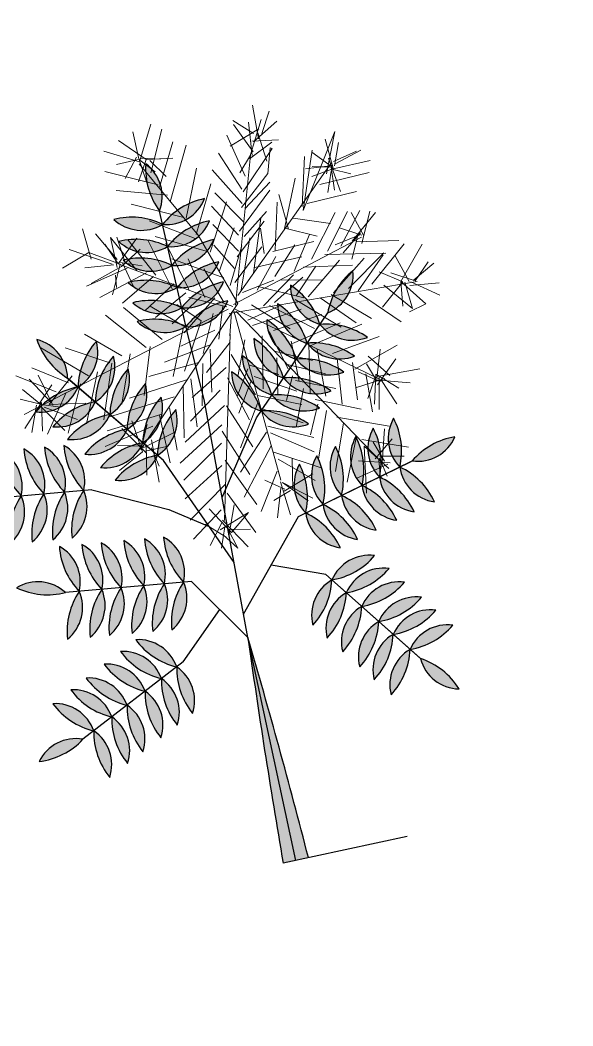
# Model space of a CAD drawing. Header units: millimetres. Extents: x -176651 to 388869, y -469666 to 486614.
# Drawn here: x 231306 to 234851, y 191082 to 197532 of the extents above; entities that cross this region are included whole.
import ezdxf

# ---------------------------------------------------------------- set-up
doc = ezdxf.new("R2010")
doc.units = ezdxf.units.MM
doc.layers.get('Defpoints').update_dxf_attribs({"color": 252})
doc.layers.add('A- FURNITURE', color=252, linetype='Continuous', lineweight=0)
doc.layers.add('Ar - TREE', color=73, linetype='Continuous', lineweight=15)
doc.layers.add('ad-Road', color=8, linetype='Continuous')
doc.layers.add('ad-Road Hatch', color=8, linetype='Continuous')

# ---------------------------------------------------------------- blocks, each defined once
blk = doc.blocks.new('A$C4fb60e89')
at = {"layer": 'ad-Road Hatch', "ltscale": 5, "transparency": 33554687}
h = blk.add_hatch(dxfattribs=at)
h.set_pattern_fill('AR-HBONE', color=256, scale=15)
h.set_pattern_definition([(45, (-193247.7, -428758.8), (0, 2155.2615), [4572, -1524]), (135, (-192170.1, -427681.1), (2e-13, 2155.2615), [4572, -1524])])
h.paths.add_polyline_path([(175594.5, -250241), (169177.9, -249341.1), (167473.5, -249057.1), (167473.5, -138693.9), (101313.5, -138693.9), (101313.5, -199953.9), (101307.7, -237994.6), (101040.4, -268291), (101007.7, -280967.7), (101066.4, -293683.6), (101242.5, -311127.2), (100909.9, -319343.6), (100949.1, -333937.5), (100668.7, -366959.6), (100727.3, -390982.9), (100668.7, -404585.6), (100538.2, -420418.5), (100466.5, -428758.8), (92426.2, -427265.5), (92163.5, -427209.5), (92163.5, -321453.9), (24803.5, -321453.9), (24803.5, -412960.5), (15653.5, -411028.6), (15653.5, -321452.2), (-19535.1, -321452.2), (-34427.5, -319476.7), (-65207.4, -315394.6), (-171770.1, -301268.1), (-185853.9, -298333.1), (-193247.7, -296831.5), (-193244, -292907.6), (-191913.8, -285219.4), (-191838.8, -284678.8), (-183397.4, -286393.2), (-169722.9, -289242.8), (-53141.2, -304697.5), (-18730.1, -309262.2), (15653.3, -309262.2), (15653.5, 703.4), (24803.5, 1114.6), (24803.5, -129543.9), (92163.5, -129543.9), (92163.5, 15133.3), (101313.5, 17712.8), (101313.5, -129543.9), (167473.5, -129543.9), (167473.5, 35551.6), (175738, 37855), (175848.8, 28595.3), (175835.8, 25947.4), (175777.1, 14040.5), (175855.3, 2315.8), (175659.7, -18036.1), (175731.4, -34038.6), (175718.4, -46839.2), (175672.7, -63402.4), (175816.2, -82071.9), (175542.3, -106356), (175490.2, -124640.8), (175574.9, -145018.8), (175731.4, -168892), (175796.6, -181268.8), (175796.6, -192667.4), (175744.5, -208200.3), (175829.2, -223276.8), (175887.9, -234871.1)])
h.paths.add_polyline_path([(24803.5, -309263.9), (92163.5, -309263.9), (92163.5, -138693.9), (24803.5, -138693.9)], flags=16)
blk = doc.blocks.new('A$C5F1F5EC7')
at = {"color": 4, "transparency": 33554546}
for p, q in [((4.454, 10.406), (4.087, 11.206)), ((4.502, 10.558), (4.541, 11.163)), ((4.355, 10.303), (4.797, 10.966)), ((4.362, 9.9), (4.395, 10.909)), ((6.306, 11.094), (6.042, 8.922)), ((6.376, 9.986), (6.306, 11.094)), ((4.301, 10.504), (3.693, 10.695)), ((4.41, 10.052), (3.745, 10.595)), ((4.399, 10.657), (3.805, 10.042)), ((4.411, 9.952), (4.095, 10.752)), ((6.109, 10.838), (6.525, 10.14)), ((6.523, 10.241), (6.462, 10.844)), ((6.471, 10.341), (6.968, 10.753)), ((6.474, 10.139), (7.373, 10.609)), ((6.522, 10.291), (7.067, 10.805)), ((4.304, 10.302), (4.956, 10.515)), ((4.363, 9.85), (4.807, 10.412)), ((4.401, 10.556), (4.815, 9.908)), ((6.042, 8.922), (5.864, 10.481)), ((6.372, 10.238), (5.865, 10.431)), ((6.319, 10.388), (6.836, 9.642)), ((3.65, 10.291), (4.371, 9.396)), ((4.428, 8.994), (4.86, 10.262)), ((4.86, 10.262), (4.809, 10.261)), ((4.809, 10.261), (4.922, 9.608)), ((4.979, 6.383), (6.421, 10.289)), ((5.716, 10.277), (5.99, 9.022)), ((6.473, 10.24), (5.822, 9.976)), ((6.474, 10.19), (5.972, 10.08)), ((6.474, 10.139), (6.026, 9.829)), ((7.429, 10.307), (6.281, 9.682)), ((6.422, 10.239), (6.685, 9.639)), ((6.474, 10.139), (6.978, 10.148)), ((6.475, 10.089), (6.536, 9.535)), ((1.656, 9.046), (1.688, 10.055)), ((2.012, 8.851), (1.991, 10.01)), ((4.361, 9.951), (4.219, 9.444)), ((4.983, 6.131), (4.361, 9.951)), ((1.603, 9.146), (1.291, 9.745)), ((2.32, 8.554), (2.349, 9.764)), ((2.678, 8.258), (2.701, 9.77)), ((4.377, 9.044), (3.558, 9.785)), ((4.922, 9.608), (4.486, 8.592)), ((5.7, 8.311), (5.626, 9.671)), ((6.089, 9.124), (7.237, 9.749)), ((0.994, 9.438), (1.805, 9.149)), ((1.805, 9.149), (2.456, 9.363)), ((4.484, 8.693), (3.515, 9.331)), ((4.587, 8.594), (5.026, 9.408)), ((7.213, 8.287), (7.447, 9.3)), ((7.461, 8.493), (7.849, 9.357)), ((7.713, 8.498), (7.698, 9.354)), ((1.656, 9.046), (0.698, 9.08)), ((1.604, 9.096), (1.105, 8.835)), ((1.553, 9.145), (1.413, 8.538)), ((1.603, 9.146), (1.966, 8.598)), ((1.654, 9.147), (2.156, 9.256)), ((1.655, 9.096), (2.112, 8.903)), ((1.805, 9.149), (1.765, 8.544)), ((1.906, 9.151), (2.415, 8.858)), ((3.187, 7.964), (3.113, 9.273)), ((5.08, 9.207), (4.597, 7.989)), ((5.8, 8.363), (5.333, 9.161)), ((6.846, 9.087), (6.567, 7.772)), ((6.914, 8.081), (7.146, 9.193)), ((7.709, 8.699), (7.247, 9.195)), ((3.596, 7.619), (1.657, 8.996)), ((3.546, 7.618), (3.572, 8.979)), ((5.336, 8.96), (5.609, 7.755)), ((6.801, 8.784), (5.845, 8.667)), ((6.801, 8.784), (6.801, 8.784)), ((7.562, 8.495), (8.615, 8.816)), ((8.935, 7.814), (9.218, 8.877)), ((2.268, 8.603), (0.858, 8.578)), ((4.643, 8.242), (3.727, 8.78)), ((4.005, 7.273), (4.082, 8.635)), ((4.75, 7.891), (5.14, 8.654)), ((4.933, 6.131), (7.66, 8.648)), ((7.659, 8.699), (7.054, 8.738)), ((7.609, 8.698), (7.062, 8.285)), ((7.608, 8.748), (7.316, 8.138)), ((7.558, 8.697), (7.57, 8.042)), ((8.234, 7.55), (8.767, 8.769)), ((2.574, 8.407), (1.268, 8.182)), ((4.599, 7.889), (3.733, 8.428)), ((4.71, 7.336), (5.144, 8.402)), ((5.219, 7.043), (5.043, 8.451)), ((5.7, 8.362), (6.556, 8.377)), ((6.221, 7.363), (6.354, 8.373)), ((6.865, 7.979), (8.37, 8.409)), ((7.684, 7.288), (8.319, 8.408)), ((8.32, 8.357), (7.936, 7.292)), ((8.622, 8.413), (9.135, 7.868)), ((9.235, 7.92), (9.628, 8.481)), ((9.286, 7.921), (9.477, 8.479)), ((4.365, 6.876), (4.445, 8.037)), ((5.36, 7.6), (5.098, 8.2)), ((5.56, 7.704), (6.508, 8.225)), ((6.058, 8.015), (5.772, 7.103)), ((7.335, 7.08), (7.87, 8.148)), ((9.187, 7.768), (9.888, 8.032)), ((1.726, 7.939), (3.086, 7.963)), ((4.707, 7.487), (3.892, 7.977)), ((4.822, 6.683), (5.257, 7.749)), ((4.887, 5.878), (9.336, 7.922)), ((4.901, 7.894), (5.026, 6.535)), ((5.216, 7.194), (6.315, 7.768)), ((6.42, 7.518), (7.623, 7.892)), ((6.735, 6.818), (7.269, 7.936)), ((8.985, 7.815), (8.328, 7.904)), ((9.286, 7.921), (8.63, 7.96)), ((8.646, 7.053), (8.985, 7.815)), ((8.935, 7.814), (9.697, 7.424)), ((8.935, 7.814), (9.147, 7.213)), ((9.035, 7.816), (9.399, 7.217)), ((9.186, 7.869), (9.994, 7.732)), ((3.547, 7.517), (2.285, 7.646)), ((5.032, 6.183), (3.596, 7.619)), ((4.723, 6.58), (4.755, 7.639)), ((5.427, 6.643), (5.662, 7.605)), ((6.433, 6.762), (6.72, 7.624)), ((8.535, 7.605), (9.399, 7.217)), ((2.543, 7.298), (3.904, 7.271)), ((4.715, 7.034), (4.052, 7.476)), ((5.686, 6.295), (6.223, 7.262)), ((5.924, 7.055), (6.978, 7.326)), ((5.935, 6.451), (6.475, 7.267)), ((7.987, 7.243), (9.204, 6.811)), ((9.697, 7.424), (9.35, 7.116)), ((1.099, 6.315), (0.684, 7.013)), ((2.308, 6.336), (1.44, 6.976)), ((1.805, 6.277), (1.44, 6.976)), ((1.953, 6.481), (1.59, 7.029)), ((1.804, 6.378), (2.093, 7.139)), ((1.893, 7.034), (2.812, 6.345)), ((3.32, 6.102), (2.395, 7.144)), ((2.847, 7.202), (3.722, 6.21)), ((5.077, 6.486), (5.774, 7.002)), ((7.285, 7.029), (8.45, 6.697)), ((1.751, 6.477), (1.037, 6.969)), ((1.804, 6.378), (1.343, 6.773)), ((1.905, 6.329), (2.248, 6.889)), ((3.105, 6.854), (4.519, 6.728)), ((4.177, 6.117), (3.507, 6.962)), ((3.963, 6.819), (4.681, 6.126)), ((5.426, 6.744), (6.635, 6.765)), ((7.036, 6.873), (8.101, 6.489)), ((0.996, 6.464), (0.451, 5.9)), ((1.854, 6.379), (0.996, 6.464)), ((1.853, 6.429), (2.406, 6.489)), ((5.544, 5.738), (6.64, 6.463)), ((6.098, 5.748), (7.194, 6.473)), ((6.435, 6.661), (7.752, 6.281)), ((7.109, 5.615), (8.252, 6.492)), ((0.493, 6.405), (1.653, 6.325)), ((1.704, 6.325), (1.003, 6.061)), ((2.056, 6.332), (1.162, 5.61)), ((1.261, 5.713), (1.905, 6.329)), ((2.56, 6.341), (1.569, 5.416)), ((4.933, 6.08), (1.804, 6.378)), ((1.854, 6.379), (1.868, 5.572)), ((1.903, 6.43), (2.315, 5.933)), ((2.763, 6.294), (2.173, 5.427)), ((3.318, 6.253), (2.779, 5.387)), ((5.384, 6.239), (6.499, 5.906)), ((5.391, 5.836), (6.087, 6.403)), ((5.836, 6.348), (7.101, 6.068)), ((7.7, 6.381), (6.656, 5.556)), ((7.714, 5.575), (8.76, 6.299)), ((8.374, 5.335), (9.265, 6.207)), ((4.834, 5.978), (0.469, 2.02)), ((1.809, 6.075), (1.915, 5.775)), ((3.673, 6.108), (3.083, 5.291)), ((4.076, 6.115), (3.537, 5.249)), ((3.596, 1.924), (5.032, 6.183)), ((4.783, 6.027), (3.776, 6.009)), ((4.428, 6.172), (3.892, 5.104)), ((4.682, 6.025), (4.798, 5.171)), ((4.985, 6.031), (9.03, 5.245)), ((4.986, 5.98), (7.272, 2.09)), ((9.671, 3.19), (5.036, 5.981)), ((8.98, 5.244), (8.866, 5.998)), ((4.238, 5.513), (3.528, 5.753)), ((4.485, 5.77), (4.504, 4.712)), ((4.936, 5.929), (5.048, 5.326)), ((5.999, 5.696), (6.718, 4.902)), ((9.28, 5.401), (8.618, 5.742)), ((8.979, 5.295), (9.979, 5.766)), ((9.033, 5.094), (9.322, 5.855)), ((3.89, 5.255), (2.877, 5.54)), ((4.161, 4.151), (4.238, 5.513)), ((5.85, 5.542), (6.226, 4.238)), ((6.605, 5.606), (7.075, 4.656)), ((7.058, 5.664), (7.432, 4.411)), ((7.311, 5.568), (7.835, 4.468)), ((7.867, 5.477), (8.29, 4.376)), ((8.27, 5.484), (8.639, 4.583)), ((8.981, 5.194), (8.622, 5.541)), ((3.394, 4.793), (2.225, 5.327)), ((3.84, 5.204), (3.913, 3.945)), ((4.644, 5.369), (3.899, 4.752)), ((5.101, 5.176), (4.714, 4.262)), ((5.047, 5.377), (6.137, 0.709)), ((5.048, 5.326), (5.047, 5.377)), ((5.451, 5.333), (5.518, 4.377)), ((6.259, 5.247), (7.266, 5.265)), ((8.475, 5.286), (9.031, 5.195)), ((9.181, 5.298), (8.533, 4.884)), ((8.677, 5.29), (9.096, 4.39)), ((8.93, 5.244), (8.889, 4.689)), ((8.928, 5.344), (9.092, 4.591)), ((9.586, 5.154), (8.928, 5.344)), ((8.931, 5.193), (9.835, 5.36)), ((9.03, 5.296), (9.245, 4.493)), ((9.081, 5.246), (9.644, 4.752)), ((3.047, 4.484), (1.828, 5.017)), ((4.6, 4.966), (3.605, 4.242)), ((6.63, 4.195), (6.362, 5.097)), ((6.666, 5.002), (7.674, 5.02)), ((4.653, 4.866), (4.974, 3.813)), ((5.207, 4.875), (6.078, 4.034)), ((5.713, 4.733), (6.52, 4.697)), ((6.884, 4.099), (6.872, 4.754)), ((6.975, 4.655), (8.032, 4.724)), ((2.499, 4.122), (1.435, 4.406)), ((3.32, 3.28), (3.146, 4.537)), ((4.458, 4.459), (3.311, 3.784)), ((5.163, 4.522), (4.525, 3.553)), ((4.559, 4.461), (4.83, 3.407)), ((5.628, 3.875), (5.715, 4.632)), ((5.919, 4.485), (7.08, 4.405)), ((7.297, 3.501), (7.229, 4.508)), ((2.698, 4.226), (2.822, 2.918)), ((5.268, 4.272), (6.09, 3.379)), ((5.871, 4.333), (5.786, 3.475)), ((7.585, 4.313), (8.794, 4.384)), ((7.688, 4.214), (7.702, 3.408)), ((8.246, 4.022), (9.604, 4.147)), ((1.04, 3.945), (2.251, 3.866)), ((2.97, 3.122), (4.266, 3.952)), ((4.365, 4.004), (4.839, 2.853)), ((5.173, 3.917), (4.636, 2.95)), ((6.129, 4.035), (7.287, 4.106)), ((8.065, 2.86), (7.942, 4.117)), ((8.449, 3.925), (8.572, 2.667)), ((9.671, 3.19), (9.505, 4.044)), ((1.806, 3.404), (0.438, 3.783)), ((2.478, 2.408), (2.302, 3.867)), ((4.594, 2.496), (4.218, 3.8)), ((6.053, 2.623), (6.183, 3.834)), ((6.285, 3.735), (7.446, 3.655)), ((8.856, 3.68), (8.928, 2.472)), ((9.009, 3.632), (10.216, 3.754)), ((9.721, 3.242), (9.311, 3.638)), ((9.469, 3.237), (9.761, 3.847)), ((2.005, 3.559), (2.079, 2.2)), ((4.073, 3.444), (2.577, 2.511)), ((5.381, 3.568), (4.646, 2.396)), ((6.353, 2.729), (5.431, 3.569)), ((6.595, 3.338), (7.804, 3.359)), ((9.112, 3.483), (9.875, 3.093)), ((9.112, 3.483), (9.485, 2.33)), ((9.568, 3.34), (10.17, 3.502)), ((1.358, 3.094), (0.347, 3.227)), ((1.017, 2.433), (1.404, 3.296)), ((1.659, 3.15), (1.682, 1.84)), ((4.028, 3.141), (4.499, 2.141)), ((6.597, 3.186), (6.215, 2.021)), ((6.698, 3.188), (7.911, 3.008)), ((9.872, 3.244), (9.069, 3.079)), ((9.823, 3.193), (9.127, 2.626)), ((9.569, 3.289), (9.878, 2.892)), ((9.57, 3.239), (9.729, 2.788)), ((1.111, 2.787), (0, 2.919)), ((1.066, 2.484), (0.353, 2.925)), ((1.117, 2.435), (0.552, 3.08)), ((0.766, 2.378), (0.957, 2.936)), ((1.362, 2.842), (1.181, 1.68)), ((3.88, 2.937), (2.634, 2.159)), ((3.831, 2.886), (4.405, 1.787)), ((5.44, 3.065), (4.656, 1.842)), ((5.493, 2.915), (6.467, 2.025)), ((6.477, 1.42), (6.804, 2.888)), ((0.816, 2.379), (0.257, 2.621)), ((1.017, 2.433), (1.919, 2.701)), ((3.645, 1.975), (4.34, 2.592)), ((4.864, 1.442), (5.549, 2.614)), ((6.908, 2.738), (8.219, 2.661)), ((8.125, 2.306), (7.061, 2.59)), ((7.627, 1.945), (7.412, 2.697)), ((0.766, 2.378), (0.262, 2.369)), ((0.815, 2.429), (0.576, 1.669)), ((0.716, 2.327), (0.779, 1.622)), ((0.815, 2.429), (1.029, 1.727)), ((1.319, 2.438), (0.816, 2.379)), ((0.817, 2.328), (1.581, 1.888)), ((0.918, 2.33), (1.826, 2.245)), ((3.735, 2.582), (2.692, 1.757)), ((3.647, 1.874), (3.181, 2.572)), ((3.596, 1.924), (3.584, 2.579)), ((7.427, 1.84), (8.021, 2.456)), ((3.748, 1.876), (2.984, 2.316)), ((3.694, 2.077), (3.909, 1.325)), ((3.747, 1.927), (4.246, 2.187)), ((4.263, 1.23), (3.792, 2.23)), ((5.758, 2.214), (6.832, 1.326)), ((7.117, 2.289), (6.986, 1.177)), ((3.644, 2.026), (2.992, 1.863)), ((3.647, 1.874), (3.204, 1.262)), ((3.846, 2.029), (4.155, 1.631)), ((5.71, 2.062), (5.023, 0.992)), ((7.427, 1.891), (6.871, 1.982)), ((7.578, 1.893), (7.231, 1.535)), ((7.273, 2.039), (7.74, 1.292)), ((7.323, 2.04), (8.183, 1.854)), ((7.323, 2.04), (8.084, 1.751)), ((7.326, 1.889), (7.44, 1.135)), ((5.284, 0.492), (5.92, 1.612)), ((6.995, 0.623), (6.024, 1.412)), ((6.091, 0.456), (6.685, 1.071)), ((6.345, 0.36), (6.28, 1.165)), ((6.685, 1.071), (6.393, 0.461)), ((5.982, 0.958), (5.494, 0.042)), ((6.393, 0.461), (5.68, 0.902)), ((6.088, 0.658), (5.948, 0)), ((6.087, 0.708), (6.902, 0.218)), ((6.19, 0.559), (6.25, 0.005)), ((6.292, 0.51), (6.843, 0.671)), ((5.687, 0.499), (6.295, 0.309)), ((6.194, 0.357), (6.652, 0.113)), ((6.652, 0.113), (6.292, 0.51))]:
    blk.add_line(p, q, dxfattribs=at)
blk = doc.blocks.new('WEFR')
at = {"layer": 'Defpoints', "linetype": 'Continuous', "true_color": 0xd19cc7, "transparency": 33554559}
for points in [[(260796.0955, 1945781.4613, 0.177771), (260796.1014, 1945781.146, 0.334535)], [(260796.0978, 1945781.0578, 0.177771), (260795.8037, 1945781.1715, 0.334535)], [(260796.4002, 1945781.1473, 0.177771), (260796.0978, 1945781.0578, 0.334535)], [(260796.0919, 1945780.9126, 0.177771), (260795.7978, 1945781.0263, 0.334535)], [(260796.3943, 1945781.002, 0.177771), (260796.0919, 1945780.9126, 0.334535)], [(260796.0869, 1945780.7888, 0.177771), (260795.7928, 1945780.9025, 0.334535)], [(260796.3892, 1945780.8783, 0.177771), (260796.0869, 1945780.7888, 0.334535)], [(260796.081, 1945780.6431, 0.177771), (260795.7869, 1945780.7567, 0.334535)], [(260796.3833, 1945780.7325, 0.177771), (260796.081, 1945780.6431, 0.334535)], [(260796.0756, 1945780.5105, 0.177771), (260795.7815, 1945780.6242, 0.334535)], [(260795.1263, 1945780.5566, 0.177771), (260795.2516, 1945780.2673, 0.334535)], [(260796.3779, 1945780.5999, 0.177771), (260796.0756, 1945780.5105, 0.334535)], [(260796.0706, 1945780.3869, 0.177771), (260795.7765, 1945780.5006, 0.334535)], [(260795.4912, 1945780.4458, 0.177771), (260795.3011, 1945780.1942, 0.334535)], [(260796.3729, 1945780.4764, 0.177771), (260796.0706, 1945780.3869, 0.334535)], [(260796.9037, 1945780.1752, 0.177771), (260796.7865, 1945780.4679, 0.334535)], [(260797.1974, 1945780.4519, 0.177771), (260796.9707, 1945780.2327, 0.334535)], [(260796.7934, 1945780.0806, 0.177771), (260796.6762, 1945780.3733, 0.334535)], [(260795.5727, 1945780.3254, 0.177771), (260795.3826, 1945780.0739, 0.334535)], [(260796.6994, 1945779.9999, 0.177771), (260796.5822, 1945780.2926, 0.334535)], [(260795.3011, 1945780.1942, 0.177771), (260794.997, 1945780.1109, 0.334535)], [(260795.6422, 1945780.2229, 0.177771), (260795.4521, 1945779.9713, 0.334535)], [(260796.5887, 1945779.9049, 0.177771), (260796.4714, 1945780.1976, 0.334535)], [(260797.1752, 1945780.0149, 0.177771), (260796.9037, 1945780.1752, 0.334535)], [(260796.488, 1945779.8185, 0.177771), (260796.3708, 1945780.1112, 0.334535)], [(260795.3826, 1945780.0739, 0.177771), (260795.0785, 1945779.9906, 0.334535)], [(260795.724, 1945780.1021, 0.177771), (260795.5339, 1945779.8505, 0.334535)], [(260797.0649, 1945779.9203, 0.177771), (260796.7934, 1945780.0806, 0.334535)], [(260795.7984, 1945779.9923, 0.177771), (260795.6084, 1945779.7407, 0.334535)], [(260796.3942, 1945779.738, 0.177771), (260796.2769, 1945780.0307, 0.334535)], [(260796.9709, 1945779.8396, 0.177771), (260796.6994, 1945779.9999, 0.334535)], [(260794.7187, 1945779.9274, 0.177771), (260794.7663, 1945779.6157, 0.334535)], [(260795.4521, 1945779.9713, 0.177771), (260795.148, 1945779.8881, 0.334535)], [(260794.8623, 1945779.9018, 0.177771), (260794.9099, 1945779.5901, 0.334535)], [(260794.9929, 1945779.8784, 0.177771), (260795.0405, 1945779.5668, 0.334535)], [(260795.1147, 1945779.8567, 0.177771), (260795.1622, 1945779.545, 0.334535)], [(260795.5339, 1945779.8505, 0.177771), (260795.2298, 1945779.7673, 0.334535)], [(260795.8678, 1945779.8899, 0.177771), (260795.6777, 1945779.6383, 0.334535)], [(260796.8602, 1945779.7446, 0.177771), (260796.5887, 1945779.9049, 0.334535)], [(260796.7595, 1945779.6582, 0.177771), (260796.488, 1945779.8185, 0.334535)], [(260795.6084, 1945779.7407, 0.177771), (260795.3043, 1945779.6574, 0.334535)], [(260796.6657, 1945779.5777, 0.177771), (260796.3942, 1945779.738, 0.334535)], [(260794.7663, 1945779.6157, 0.177771), (260794.6137, 1945779.3398, 0.334535)], [(260794.9099, 1945779.5901, 0.177771), (260794.7574, 1945779.3141, 0.334535)], [(260795.6777, 1945779.6383, 0.177771), (260795.3736, 1945779.5551, 0.334535)], [(260795.0405, 1945779.5668, 0.177771), (260794.888, 1945779.2908, 0.334535)], [(260795.1622, 1945779.545, 0.177771), (260795.0097, 1945779.2691, 0.334535)], [(260797.1578, 1945779.1581, 0.177771), (260797.2017, 1945779.4703, 0.334535)], [(260796.8934, 1945779.1076, 0.177771), (260796.9372, 1945779.4198, 0.334535)], [(260797.0151, 1945779.1308, 0.177771), (260797.0589, 1945779.443, 0.334535)], [(260796.4983, 1945779.0321, 0.177771), (260796.5422, 1945779.3443, 0.334535)], [(260796.6198, 1945779.0553, 0.177771), (260796.6636, 1945779.3675, 0.334535)], [(260796.7501, 1945779.0802, 0.177771), (260796.7939, 1945779.3924, 0.334535)], [(260794.9175, 1945779.2394, 0.177771), (260794.9651, 1945778.9277, 0.334535)], [(260795.0606, 1945779.2138, 0.177771), (260795.1082, 1945778.9021, 0.334535)], [(260797.5502, 1945779.252, 0.177771), (260797.2445, 1945779.1746, 0.334535)], [(260795.1826, 1945779.192, 0.177771), (260795.2301, 1945778.8804, 0.334535)], [(260795.3262, 1945779.1664, 0.177771), (260795.3738, 1945778.8547, 0.334535)], [(260795.4568, 1945779.1431, 0.177771), (260795.5044, 1945778.8314, 0.334535)], [(260797.3137, 1945778.884, 0.177771), (260797.1578, 1945779.1581, 0.334535)], [(260795.5785, 1945779.1213, 0.177771), (260795.6261, 1945778.8096, 0.334535)], [(260796.9059, 1945778.8061, 0.177771), (260796.7501, 1945779.0802, 0.334535)], [(260797.0492, 1945778.8335, 0.177771), (260796.8934, 1945779.1076, 0.334535)], [(260797.1709, 1945778.8567, 0.177771), (260797.0151, 1945779.1308, 0.334535)], [(260794.5835, 1945779.0554, 0.177771), (260794.8782, 1945778.9432, 0.334535)], [(260796.6541, 1945778.758, 0.177771), (260796.4983, 1945779.0321, 0.334535)], [(260796.7756, 1945778.7812, 0.177771), (260796.6198, 1945779.0553, 0.334535)], [(260794.9651, 1945778.9277, 0.177771), (260794.8126, 1945778.6518, 0.334535)], [(260795.1082, 1945778.9021, 0.177771), (260794.9557, 1945778.6262, 0.334535)], [(260795.2301, 1945778.8804, 0.177771), (260795.0776, 1945778.6044, 0.334535)], [(260795.3738, 1945778.8547, 0.177771), (260795.2212, 1945778.5788, 0.334535)], [(260795.5044, 1945778.8314, 0.177771), (260795.3519, 1945778.5554, 0.334535)], [(260795.6261, 1945778.8096, 0.177771), (260795.4736, 1945778.5337, 0.334535)], [(260796.5478, 1945778.5739, 0.177771), (260796.8533, 1945778.6521, 0.334535)], [(260796.3537, 1945778.3255, 0.177771), (260796.5478, 1945778.5739, 0.334535)], [(260796.6155, 1945778.4704, 0.177771), (260796.9209, 1945778.5487, 0.334535)], [(260795.233, 1945778.5338, 0.177771), (260795.4411, 1945778.2969, 0.334535)], [(260794.9962, 1945778.4358, 0.177771), (260795.2042, 1945778.1988, 0.334535)], [(260795.1188, 1945778.4865, 0.177771), (260795.3268, 1945778.2496, 0.334535)], [(260796.4213, 1945778.222, 0.177771), (260796.6155, 1945778.4704, 0.334535)], [(260796.6881, 1945778.3593, 0.177771), (260796.9936, 1945778.4376, 0.334535)], [(260794.8613, 1945778.38, 0.177771), (260795.0694, 1945778.1431, 0.334535)], [(260794.7469, 1945778.3326, 0.177771), (260794.955, 1945778.0957, 0.334535)], [(260795.4411, 1945778.2969, 0.177771), (260795.4613, 1945777.9822, 0.334535)], [(260795.7705, 1945776.9033), (260795.8531, 1945776.8989), (260795.9313, 1945778.3586, 0.007963)], [(260795.8531, 1945776.8989), (260795.9358, 1945776.8945, 0.007963), (260795.9313, 1945778.3586)], [(260796.494, 1945778.1109, 0.177771), (260796.6881, 1945778.3593, 0.334535)], [(260796.768, 1945778.2372, 0.177771), (260797.0734, 1945778.3155, 0.334535)], [(260794.6126, 1945778.277, 0.177771), (260794.8207, 1945778.0401, 0.334535)], [(260795.3268, 1945778.2496, 0.177771), (260795.347, 1945777.9349, 0.334535)], [(260796.5738, 1945777.9888, 0.177771), (260796.768, 1945778.2372, 0.334535)], [(260795.2042, 1945778.1988, 0.177771), (260795.2244, 1945777.8842, 0.334535)], [(260796.8358, 1945778.1336, 0.177771), (260797.1412, 1945778.2118, 0.334535)], [(260795.0694, 1945778.1431, 0.177771), (260795.0896, 1945777.8284, 0.334535)], [(260796.6416, 1945777.8852, 0.177771), (260796.8358, 1945778.1336, 0.334535)], [(260796.9153, 1945778.0119, 0.177771), (260797.2207, 1945778.0902, 0.334535)], [(260794.8207, 1945778.0401, 0.177771), (260794.8409, 1945777.7255, 0.334535)], [(260794.955, 1945778.0957, 0.177771), (260794.9752, 1945777.7811, 0.334535)], [(260794.4304, 1945777.942, 0.177771), (260794.7391, 1945778.0063, 0.334535)], [(260796.7211, 1945777.7635, 0.177771), (260796.9153, 1945778.0119, 0.334535)], [(260797.1515, 1945777.6848, 0.177771), (260796.9636, 1945777.938, 0.334535)]]:
    blk.add_hatch(color=9, dxfattribs=at).paths.add_polyline_path(points)
at = {"layer": 'Defpoints', "color": 9, "linetype": 'Continuous', "true_color": 0xd19cc7, "transparency": 33554559}
for p, q in [((260796.0685, 1945780.3351, 129.9135), (260796.1014, 1945781.146, 129.9135)), ((260796.0685, 1945780.3351, 129.9135), (260796.1014, 1945781.146, 129.9135)), ((260796.0614, 1945779.9056, 129.9135), (260796.0685, 1945780.3351, 129.9135)), ((260795.7068, 1945779.5954, 129.9135), (260795.2516, 1945780.2673, 129.9135)), ((260795.7068, 1945779.5954, 129.9135), (260795.2516, 1945780.2673, 129.9135)), ((260795.7068, 1945779.5954, 129.9135), (260795.2524, 1945780.2613, 129.9135)), ((260796.3548, 1945779.7042, 129.9135), (260796.9707, 1945780.2327, 129.9135)), ((260796.3548, 1945779.7042, 129.9135), (260796.9659, 1945780.2286, 129.9135)), ((260795.9313, 1945778.3586, 129.9135), (260796.0614, 1945779.9056, 129.9135)), ((260795.2133, 1945779.5359, 129.9135), (260794.4143, 1945779.6786, 129.9135)), ((260795.2133, 1945779.5359, 129.9135), (260794.4143, 1945779.6786, 129.9135)), ((260796.0078, 1945779.2675, 129.9135), (260796.3548, 1945779.7042, 129.9135)), ((260795.9723, 1945778.8457, 129.9135), (260795.7068, 1945779.5954, 129.9135)), ((260795.2133, 1945779.5359, 129.9135), (260795.6573, 1945779.2838, 129.9135)), ((260795.6573, 1945779.2838, 129.9135), (260795.8783, 1945779.111, 129.9135)), ((260796.4474, 1945779.0224, 129.9135), (260797.2445, 1945779.1746, 129.9135)), ((260796.4474, 1945779.0224, 129.9135), (260797.2383, 1945779.1734, 129.9135)), ((260795.9441, 1945778.5104, 129.9135), (260796.4474, 1945779.0224, 129.9135)), ((260795.6772, 1945778.8005, 129.9135), (260794.8782, 1945778.9432, 129.9135)), ((260795.6772, 1945778.8005, 129.9135), (260794.8782, 1945778.9432, 129.9135)), ((260795.9313, 1945778.3586, 129.9135), (260795.6772, 1945778.8005, 129.9135)), ((260796.5195, 1945778.6173, 129.9135), (260796.1957, 1945778.7664, 129.9135)), ((260795.489, 1945778.3167, 129.9135), (260795.8042, 1945778.5796, 129.9135)), ((260796.5195, 1945778.6173, 129.9135), (260796.9602, 1945777.9433, 129.9135)), ((260796.5195, 1945778.6173, 129.9135), (260796.9636, 1945777.938, 129.9135)), ((260795.489, 1945778.3167, 129.9135), (260794.7391, 1945778.0063, 129.9135)), ((260795.489, 1945778.3167, 129.9135), (260794.7391, 1945778.0063, 129.9135)), ((260795.8531, 1945776.8989, 129.9135), (260795.9313, 1945778.3586, 129.9135)), ((260796.5821, 1945776.8599, 129.9135), (260795.7705, 1945776.9033, 129.9135))]:
    blk.add_line(p, q, dxfattribs=at)
for centre, radius, start, end in [((260796.5278, 1945781.3117, 129.9135), 0.4574, 160.90779, 201.22865), ((260795.8893, 1945781.2998, 129.9135), 0.262, 324.07446, 38.06199), ((260796.0262, 1945781.3098, 129.9135), 0.262, 211.87221, 285.85973), ((260795.796, 1945780.7142, 129.9135), 0.4574, 48.70554, 89.0264), ((260796.3708, 1945780.6908, 129.9135), 0.4574, 86.32004, 126.64089), ((260796.1896, 1945781.3032, 129.9135), 0.262, 249.4867, 323.47423), ((260796.0203, 1945781.1646, 129.9135), 0.262, 211.87221, 285.85973), ((260795.7901, 1945780.5689, 129.9135), 0.4574, 48.70554, 89.0264), ((260796.3649, 1945780.5456, 129.9135), 0.4574, 86.32004, 126.64089), ((260796.1837, 1945781.158, 129.9135), 0.262, 249.4867, 323.47423), ((260796.0153, 1945781.0409, 129.9135), 0.262, 211.87221, 285.85973), ((260795.785, 1945780.4452, 129.9135), 0.4574, 48.70554, 89.0264), ((260796.3599, 1945780.4218, 129.9135), 0.4574, 86.32004, 126.64089), ((260796.1787, 1945781.0342, 129.9135), 0.262, 249.4867, 323.47423), ((260796.0094, 1945780.8951, 129.9135), 0.262, 211.87221, 285.85973), ((260795.7791, 1945780.2994, 129.9135), 0.4574, 48.70554, 89.0264), ((260796.354, 1945780.276, 129.9135), 0.4574, 86.32004, 126.64089), ((260796.1728, 1945780.8884, 129.9135), 0.262, 249.4867, 323.47423), ((260796.004, 1945780.7625, 129.9135), 0.262, 211.87221, 285.85973), ((260795.7737, 1945780.1668, 129.9135), 0.4574, 48.70554, 89.0264), ((260794.9969, 1945780.3288, 129.9135), 0.262, 346.41814, 60.40566), ((260795.583, 1945780.5826, 129.9135), 0.4574, 183.25147, 223.57233), ((260796.3486, 1945780.1435, 129.9135), 0.4574, 86.32004, 126.64089), ((260796.1674, 1945780.7559, 129.9135), 0.262, 249.4867, 323.47423), ((260795.999, 1945780.639, 129.9135), 0.262, 211.87221, 285.85973), ((260795.7687, 1945780.0433, 129.9135), 0.4574, 48.70554, 89.0264), ((260795.2292, 1945780.4461, 129.9135), 0.262, 285.93318, 359.92071), ((260795.7387, 1945780.0611, 129.9135), 0.4574, 122.76652, 163.08737), ((260796.3436, 1945780.0199, 129.9135), 0.4574, 86.32004, 126.64089), ((260796.1624, 1945780.6323, 129.9135), 0.262, 249.4867, 323.47423), ((260797.0393, 1945780.3994, 129.9135), 0.262, 164.8342, 238.82173), ((260796.4465, 1945780.1619, 129.9135), 0.4574, 1.66754, 41.9884), ((260796.9386, 1945780.4928, 129.9135), 0.262, 277.03646, 351.02398), ((260797.3825, 1945780.0336, 129.9135), 0.4574, 113.86979, 154.19065), ((260796.929, 1945780.3047, 129.9135), 0.262, 164.8342, 238.82173), ((260796.3362, 1945780.0673, 129.9135), 0.4574, 1.66754, 41.9884), ((260795.3107, 1945780.3258, 129.9135), 0.262, 285.93318, 359.92071), ((260795.8203, 1945779.9408, 129.9135), 0.4574, 122.76652, 163.08737), ((260796.835, 1945780.2241, 129.9135), 0.262, 164.8342, 238.82173), ((260796.2422, 1945779.9866, 129.9135), 0.4574, 1.66754, 41.9884), ((260795.2624, 1945779.7384, 129.9135), 0.4574, 85.15202, 125.47288), ((260795.0938, 1945780.3544, 129.9135), 0.262, 248.31869, 322.30621), ((260795.3802, 1945780.2233, 129.9135), 0.262, 285.93318, 359.92071), ((260795.8897, 1945779.8383, 129.9135), 0.4574, 122.76652, 163.08737), ((260796.7243, 1945780.1291, 129.9135), 0.262, 164.8342, 238.82173), ((260796.1315, 1945779.8916, 129.9135), 0.4574, 1.66754, 41.9884), ((260797.1458, 1945780.2753, 129.9135), 0.262, 202.4487, 276.43623), ((260796.8211, 1945779.7253, 129.9135), 0.4574, 39.28203, 79.60289), ((260796.6236, 1945780.0426, 129.9135), 0.262, 164.8342, 238.82173), ((260796.0308, 1945779.8052, 129.9135), 0.4574, 1.66754, 41.9884), ((260795.344, 1945779.6181, 129.9135), 0.4574, 85.15202, 125.47288), ((260795.1753, 1945780.2341, 129.9135), 0.262, 248.31869, 322.30621), ((260795.462, 1945780.1025, 129.9135), 0.262, 285.93318, 359.92071), ((260795.9716, 1945779.7175, 129.9135), 0.4574, 122.76652, 163.08737), ((260797.0355, 1945780.1806, 129.9135), 0.262, 202.4487, 276.43623), ((260796.7108, 1945779.6307, 129.9135), 0.4574, 39.28203, 79.60289), ((260795.5365, 1945779.9926, 129.9135), 0.262, 285.93318, 359.92071), ((260796.046, 1945779.6076, 129.9135), 0.4574, 122.76652, 163.08737), ((260796.5298, 1945779.9621, 129.9135), 0.262, 164.8342, 238.82173), ((260795.9369, 1945779.7247, 129.9135), 0.4574, 1.66754, 41.9884), ((260796.9415, 1945780.1, 129.9135), 0.262, 202.4487, 276.43623), ((260796.6169, 1945779.55, 129.9135), 0.4574, 39.28203, 79.60289), ((260795.1669, 1945779.8364, 129.9135), 0.4574, 168.52004, 208.8409), ((260794.5356, 1945779.74, 129.9135), 0.262, 331.68671, 45.67424), ((260795.4135, 1945779.5156, 129.9135), 0.4574, 85.15202, 125.47288), ((260795.2448, 1945780.1315, 129.9135), 0.262, 248.31869, 322.30621), ((260795.3106, 1945779.8107, 129.9135), 0.4574, 168.52004, 208.8409), ((260794.6793, 1945779.7143, 129.9135), 0.262, 331.68671, 45.67424), ((260795.4412, 1945779.7874, 129.9135), 0.4574, 168.52004, 208.8409), ((260794.8099, 1945779.691, 129.9135), 0.262, 331.68671, 45.67424), ((260795.5629, 1945779.7657, 129.9135), 0.4574, 168.52004, 208.8409), ((260794.9316, 1945779.6693, 129.9135), 0.262, 331.68671, 45.67424), ((260795.4953, 1945779.3948, 129.9135), 0.4574, 85.15202, 125.47288), ((260795.3266, 1945780.0107, 129.9135), 0.262, 248.31869, 322.30621), ((260795.6058, 1945779.8903, 129.9135), 0.262, 285.93318, 359.92071), ((260796.1154, 1945779.5053, 129.9135), 0.4574, 122.76652, 163.08737), ((260796.8308, 1945780.0049, 129.9135), 0.262, 202.4487, 276.43623), ((260796.5061, 1945779.455, 129.9135), 0.4574, 39.28203, 79.60289), ((260796.7301, 1945779.9185, 129.9135), 0.262, 202.4487, 276.43623), ((260796.4054, 1945779.3686, 129.9135), 0.4574, 39.28203, 79.60289), ((260795.5697, 1945779.2849, 129.9135), 0.4574, 85.15202, 125.47288), ((260795.4011, 1945779.9009, 129.9135), 0.262, 248.31869, 322.30621), ((260796.6363, 1945779.838, 129.9135), 0.262, 202.4487, 276.43623), ((260796.3116, 1945779.2881, 129.9135), 0.4574, 39.28203, 79.60289), ((260794.5069, 1945779.579, 129.9135), 0.262, 294.07221, 8.05974), ((260795.0658, 1945779.27, 129.9135), 0.4574, 130.90555, 171.22641), ((260794.6505, 1945779.5534, 129.9135), 0.262, 294.07221, 8.05974), ((260795.2094, 1945779.2444, 129.9135), 0.4574, 130.90555, 171.22641), ((260795.6391, 1945779.1826, 129.9135), 0.4574, 85.15202, 125.47288), ((260795.4704, 1945779.7985, 129.9135), 0.262, 248.31869, 322.30621), ((260794.7811, 1945779.53, 129.9135), 0.262, 294.07221, 8.05974), ((260795.34, 1945779.221, 129.9135), 0.4574, 130.90555, 171.22641), ((260794.9028, 1945779.5083, 129.9135), 0.262, 294.07221, 8.05974), ((260795.4618, 1945779.1993, 129.9135), 0.4574, 130.90555, 171.22641), ((260797.387, 1945779.2851, 129.9135), 0.262, 135.01247, 209), ((260796.7545, 1945779.3739, 129.9135), 0.4574, 331.8458, 12.16666), ((260797.1225, 1945779.2346, 129.9135), 0.262, 135.01247, 209), ((260796.4901, 1945779.3234, 129.9135), 0.4574, 331.8458, 12.16666), ((260797.2442, 1945779.2578, 129.9135), 0.262, 135.01247, 209), ((260796.6118, 1945779.3466, 129.9135), 0.4574, 331.8458, 12.16666), ((260796.7275, 1945779.1591, 129.9135), 0.262, 135.01247, 209), ((260796.095, 1945779.2479, 129.9135), 0.4574, 331.8458, 12.16666), ((260796.8489, 1945779.1823, 129.9135), 0.262, 135.01247, 209), ((260796.2165, 1945779.2711, 129.9135), 0.4574, 331.84581, 12.16666), ((260796.9792, 1945779.2072, 129.9135), 0.262, 135.01247, 209), ((260796.3468, 1945779.296, 129.9135), 0.4574, 331.8458, 12.16666), ((260795.3658, 1945779.1483, 129.9135), 0.4574, 168.52004, 208.8409), ((260794.7345, 1945779.052, 129.9135), 0.262, 331.68671, 45.67424), ((260795.5089, 1945779.1228, 129.9135), 0.4574, 168.52004, 208.8409), ((260794.8776, 1945779.0264, 129.9135), 0.262, 331.68671, 45.67424), ((260797.5028, 1945778.7971, 129.9135), 0.4574, 84.04806, 124.36891), ((260797.346, 1945779.4162, 129.9135), 0.262, 247.21472, 321.20225), ((260795.6308, 1945779.101, 129.9135), 0.4574, 168.52004, 208.8409), ((260794.9995, 1945779.0046, 129.9135), 0.262, 331.68671, 45.67424), ((260795.7744, 1945779.0754, 129.9135), 0.4574, 168.52004, 208.8409), ((260795.1431, 1945778.979, 129.9135), 0.262, 331.68671, 45.67424), ((260795.9051, 1945779.052, 129.9135), 0.4574, 168.52004, 208.8409), ((260795.2737, 1945778.9556, 129.9135), 0.262, 331.68671, 45.67424), ((260797.4176, 1945779.1244, 129.9135), 0.262, 172.62696, 246.61449), ((260796.8625, 1945778.8088, 129.9135), 0.4574, 9.4603, 49.78116), ((260796.0268, 1945779.0303, 129.9135), 0.4574, 168.52004, 208.8409), ((260795.3955, 1945778.9339, 129.9135), 0.262, 331.68671, 45.67424), ((260797.0099, 1945779.0466, 129.9135), 0.262, 172.62696, 246.61449), ((260796.4547, 1945778.7309, 129.9135), 0.4574, 9.4603, 49.78116), ((260797.1532, 1945779.0739, 129.9135), 0.262, 172.62696, 246.61449), ((260796.598, 1945778.7583, 129.9135), 0.4574, 9.4603, 49.78116), ((260797.2749, 1945779.0972, 129.9135), 0.262, 172.62696, 246.61449), ((260796.7197, 1945778.7815, 129.9135), 0.4574, 9.4603, 49.78116), ((260794.6565, 1945778.8037, 129.9135), 0.262, 32.17166, 106.15919), ((260794.8836, 1945779.4006, 129.9135), 0.4574, 229.005, 269.32586), ((260796.7581, 1945778.9985, 129.9135), 0.262, 172.62696, 246.61449), ((260796.203, 1945778.6828, 129.9135), 0.4574, 9.4603, 49.78116), ((260796.8796, 1945779.0217, 129.9135), 0.262, 172.62696, 246.61449), ((260796.3244, 1945778.706, 129.9135), 0.4574, 9.4603, 49.78116), ((260794.7057, 1945778.891, 129.9135), 0.262, 294.07221, 8.05974), ((260795.2647, 1945778.582, 129.9135), 0.4574, 130.90555, 171.22641), ((260794.8488, 1945778.8654, 129.9135), 0.262, 294.07221, 8.05974), ((260795.4077, 1945778.5564, 129.9135), 0.4574, 130.90555, 171.22641), ((260794.9707, 1945778.8436, 129.9135), 0.262, 294.07221, 8.05974), ((260795.5297, 1945778.5347, 129.9135), 0.4574, 130.90555, 171.22641), ((260795.1144, 1945778.818, 129.9135), 0.262, 294.07221, 8.05974), ((260795.6733, 1945778.509, 129.9135), 0.4574, 130.90555, 171.22641), ((260795.245, 1945778.7946, 129.9135), 0.262, 294.07221, 8.05974), ((260795.8039, 1945778.4857, 129.9135), 0.4574, 130.90555, 171.22641), ((260795.3667, 1945778.7729, 129.9135), 0.262, 294.07221, 8.05974), ((260795.9256, 1945778.4639, 129.9135), 0.4574, 130.90555, 171.22641), ((260796.7525, 1945778.4103, 129.9135), 0.262, 67.378, 141.36552), ((260796.594, 1945779.029, 129.9135), 0.4574, 264.21133, 304.53219), ((260796.6156, 1945778.3208, 129.9135), 0.262, 104.99249, 178.98002), ((260796.1125, 1945778.7141, 129.9135), 0.4574, 301.82583, 342.14668), ((260796.8202, 1945778.3068, 129.9135), 0.262, 67.378, 141.36552), ((260795.1798, 1945778.2772, 129.9135), 0.262, 4.29641, 78.28394), ((260795.6597, 1945778.6987, 129.9135), 0.4574, 201.12974, 241.4506), ((260796.6616, 1945778.9255, 129.9135), 0.4574, 264.21133, 304.53219), ((260794.943, 1945778.1792, 129.9135), 0.262, 4.29641, 78.28394), ((260795.4228, 1945778.6006, 129.9135), 0.4574, 201.12974, 241.4506), ((260795.0656, 1945778.23, 129.9135), 0.262, 4.29641, 78.28394), ((260795.5454, 1945778.6514, 129.9135), 0.4574, 201.12974, 241.4506), ((260796.6833, 1945778.2173, 129.9135), 0.262, 104.99249, 178.98002), ((260796.1801, 1945778.6106, 129.9135), 0.4574, 301.82583, 342.14668), ((260796.8928, 1945778.1958, 129.9135), 0.262, 67.378, 141.36552), ((260796.7343, 1945778.8144, 129.9135), 0.4574, 264.21133, 304.53219), ((260794.8081, 1945778.1234, 129.9135), 0.262, 4.29641, 78.28394), ((260795.288, 1945778.5448, 129.9135), 0.4574, 201.12974, 241.4506), ((260794.6937, 1945778.0761, 129.9135), 0.262, 4.29641, 78.28394), ((260795.1736, 1945778.4975, 129.9135), 0.4574, 201.12974, 241.4506), ((260795.8797, 1945778.1671, 129.9135), 0.4574, 163.51525, 203.83611), ((260795.2423, 1945778.1261, 129.9135), 0.262, 326.68191, 40.66944), ((260841.5386, 1945772.5816, 129.9135), 45.9717, 172.7808, 174.60572), ((260749.9679, 1945777.4867, 129.9135), 45.9717, 359.26191, 1.08683), ((260796.7559, 1945778.1063, 129.9135), 0.262, 104.99249, 178.98002), ((260796.2527, 1945778.4996, 129.9135), 0.4574, 301.82583, 342.14668), ((260796.9726, 1945778.0737, 129.9135), 0.262, 67.378, 141.36552), ((260796.8141, 1945778.6923, 129.9135), 0.4574, 264.21133, 304.53219), ((260794.5594, 1945778.0205, 129.9135), 0.262, 4.29641, 78.28394), ((260795.0393, 1945778.4419, 129.9135), 0.4574, 201.12974, 241.4506), ((260795.7654, 1945778.1198, 129.9135), 0.4574, 163.51525, 203.83611), ((260795.1281, 1945778.0789, 129.9135), 0.262, 326.68191, 40.66944), ((260796.8357, 1945777.9842, 129.9135), 0.262, 104.99249, 178.98002), ((260796.3326, 1945778.3775, 129.9135), 0.4574, 301.82583, 342.14668), ((260795.6428, 1945778.0691, 129.9135), 0.4574, 163.51525, 203.83611), ((260795.0055, 1945778.0281, 129.9135), 0.262, 326.68191, 40.66944), ((260797.0404, 1945777.97, 129.9135), 0.262, 67.378, 141.36552), ((260796.8819, 1945778.5886, 129.9135), 0.4574, 264.21133, 304.53219), ((260795.508, 1945778.0133, 129.9135), 0.4574, 163.51525, 203.83611), ((260794.8707, 1945777.9723, 129.9135), 0.262, 326.68191, 40.66944), ((260796.9035, 1945777.8805, 129.9135), 0.262, 104.99249, 178.98002), ((260796.4004, 1945778.2738, 129.9135), 0.4574, 301.82583, 342.14668), ((260797.1199, 1945777.8483, 129.9135), 0.262, 67.378, 141.36552), ((260795.2593, 1945777.9103, 129.9135), 0.4574, 163.51525, 203.83611), ((260794.6219, 1945777.8694, 129.9135), 0.262, 326.68191, 40.66944), ((260795.3936, 1945777.9659, 129.9135), 0.4574, 163.51525, 203.83611), ((260794.7562, 1945777.925, 129.9135), 0.262, 326.68191, 40.66944), ((260796.9614, 1945778.467, 129.9135), 0.4574, 264.21133, 304.53219), ((260794.6274, 1945777.7693, 129.9135), 0.262, 64.78136, 138.76889), ((260794.4971, 1945778.3945, 129.9135), 0.4574, 261.6147, 301.93556), ((260796.9831, 1945777.7588, 129.9135), 0.262, 104.99249, 178.98002), ((260796.4799, 1945778.1521, 129.9135), 0.4574, 301.82583, 342.14668), ((260797.2256, 1945777.9361, 129.9135), 0.262, 179.58025, 253.56778), ((260796.7127, 1945777.5556, 129.9135), 0.4574, 16.41358, 56.73444)]:
    blk.add_arc(centre, radius, start, end, dxfattribs=at)
blk = doc.blocks.new('zw$1761')
at = {"color": 6, "xscale": 39.3712485404797, "yscale": 39.3712485404797, "zscale": 39.3712485404797, "rotation": 15.20137085992779}
blk.add_blockref('WEFR', (10181241.84, -76616748.23, -5714.52), dxfattribs=at)
at = {"layer": 'Ar - TREE', "xscale": 9.832259629312375, "yscale": 9.832259629312375, "zscale": 9.832259629312375, "rotation": 345.0584505946629}
blk.add_blockref('A$C5F1F5EC7', (2282.17, 2885.38, -1196.93), dxfattribs=at)

msp = doc.modelspace()

# ---------------------------------------------------------------- block references
at = {"layer": 'ad-Road', "ltscale": 5}
msp.add_blockref('A$C4fb60e89', (191838.8, 428758.8), dxfattribs=at)

# ---------------------------------------------------------------- next in the draw order: block references
at = {"layer": 'A- FURNITURE', "color": 6, "xscale": 25.39807961885639, "yscale": 25.39807961885639, "zscale": 25.39807961885639}
msp.add_blockref('zw$1761', (173126.7, 121263.1), dxfattribs=at)

doc.saveas('drawing.dxf')
